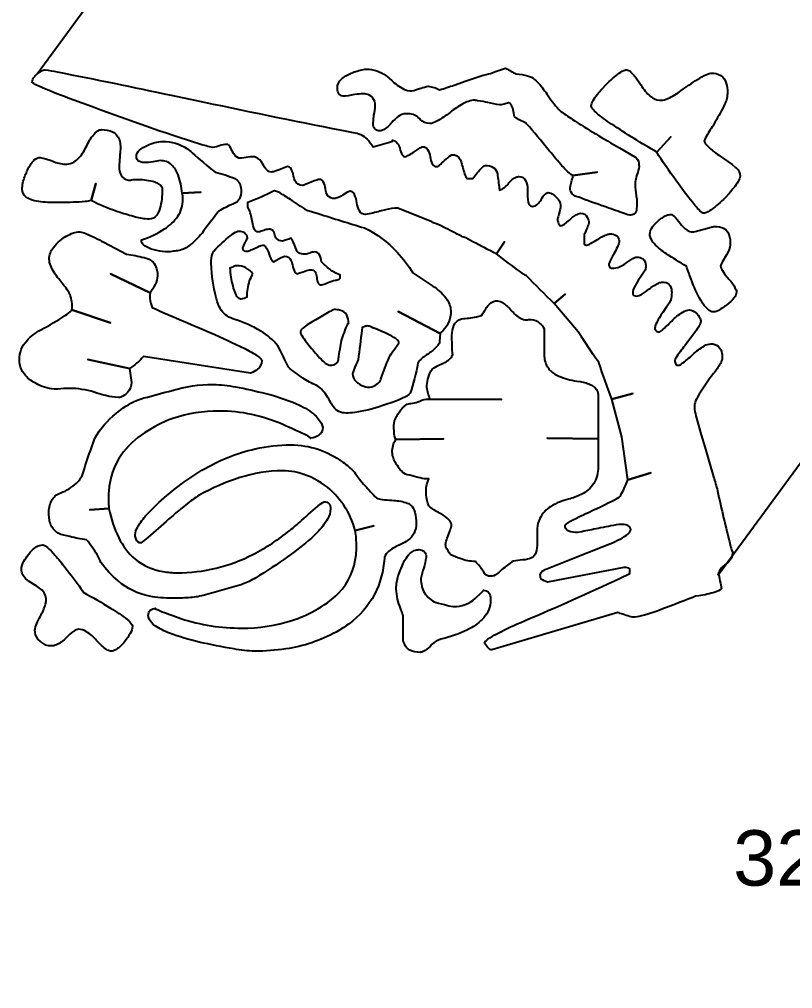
# Model space of a CAD drawing. Extents: x -166 to 220, y -49 to 191.
# Drawn here: x -16.7 to 95, y -49.5 to 90.5 of the extents above; entities that cross this region are included whole.
import ezdxf

# ---------------------------------------------------------------- set-up
doc = ezdxf.new("R2010")
doc.units = 0
doc.header["$MEASUREMENT"] = 0
doc.layers.add('Layer 1', color=7, linetype='Continuous')
doc.styles.get("Standard").update_dxf_attribs({"font": 'ARIAL.TTF', "height": 8})
doc.dimstyles.get("Standard").update_dxf_attribs({"dimtxt": 5, "dimasz": 0.18, "dimexe": 0.18, "dimexo": 0.0625, "dimgap": 0.09, "dimtad": 0, "dimtih": 1, "dimtoh": 1, "dimdec": 4, "dimzin": 0, "dimdsep": 46, "dimtxsty": 'Standard', "dimcen": 0.09, "dimclrd": 2, "dimclre": 2, "dimclrt": 2, "dimadec": 0, "dimazin": 0, "dimtfac": 1, "dimtdec": 4, "dimtofl": 0, "dimtmove": 0, "dimatfit": 3, "dimfxl": 1, "dimtolj": 1, "dimtzin": 0, "dimarcsym": 0})

# ---------------------------------------------------------------- blocks, each defined once
blk = doc.blocks.new('*D3')
at = {"color": 2, "lineweight": -2}
for p, q in [((-14.17, 82.59), (65.29, 190.81)), ((65.33, 190.56), (108.7, 158.71)), ((163.45, 118.51), (120.08, 150.36)), ((84.25, 10.33), (163.71, 118.55))]:
    blk.add_line(p, q, dxfattribs=at)
at = {"color": 2}
for points in [[(65.34, 190.58), (65.31, 190.53), (65.18, 190.66)], [(163.47, 118.53), (163.44, 118.48), (163.6, 118.4)]]:
    blk.add_solid(points, dxfattribs=at)
at = {"layer": 'Defpoints', "color": 0}
for p in [(163.6, 118.4), (-14.2, 82.54), (84.22, 10.28)]:
    blk.add_point(p, dxfattribs=at)
at = {"color": 2, "insert": (114.39, 154.53), "char_height": 8, "attachment_point": 5}
blk.add_mtext('\\A1;122.0979', dxfattribs=at)
blk = doc.blocks.new('*D4')
at = {"color": 2, "lineweight": -2}
for p, q in [((172, 34.82), (126.59, -30.92)), ((198.87, 16.27), (153.46, -49.48)), ((126.55, -30.67), (126.37, -30.67)), ((126.69, -30.77), (126.55, -30.67)), ((153.41, -49.23), (126.84, -30.88))]:
    blk.add_line(p, q, dxfattribs=at)
at = {"color": 2}
for points in [[(126.86, -30.85), (126.82, -30.9), (126.69, -30.77)], [(153.43, -49.2), (153.39, -49.25), (153.56, -49.33)]]:
    blk.add_solid(points, dxfattribs=at)
at = {"layer": 'Defpoints', "color": 0}
for p in [(172.04, 34.88), (198.9, 16.32), (126.69, -30.77)]:
    blk.add_point(p, dxfattribs=at)
at = {"color": 2, "insert": (106.57, -30.67), "char_height": 8, "attachment_point": 5}
blk.add_mtext('\\A1;32.6516', dxfattribs=at)

msp = doc.modelspace()

# ---------------------------------------------------------------- linework, layer by layer
at = {"layer": 'Layer 1', "color": 0}
for points in [[(86.2848, 13.73181, -0.1263), (86.04048, 12.55849), (85.93987, 12.4096, -0.0372), (84.84761, 11.43231, 0.1289), (84.24572, 10.51022, 0.0637), (84.21525, 10.28257), (84.2233, 10.34465), (84.24285, 10.32453, -0.0325), (84.52396, 9.08741), (84.67515, 8.27051, -0.1068), (83.78123, 7.77842, -0.045), (81.40183, 7.24609), (80.93848, 7.17825, -0.0097), (77.63411, 5.90089), (76.7419, 5.56861, -0.0343), (73.11043, 4.32631, -0.0565), (71.85548, 4.13143, -0.025), (70.93569, 4.41886), (70.41887, 4.58615, -0.0166), (69.72845, 4.82127), (51.50497, -0.58253, -0.1886), (51.033, -0.33304, -0.0579), (50.4702, 0.39475, -0.1878), (50.68061, 0.7506, -0.0604), (51.8522, 1.55484, -0.0247), (55.68143, 3.39099), (56.33391, 3.67153, 0.0074), (69.96932, 9.74564), (71.45307, 10.45503), (71.45307, 11.14488, 0.132), (70.72988, 11.31504), (70.59076, 11.31734), (59.5532, 9.19031, -0.1047), (58.6334, 9.70769, -0.1941), (58.54774, 10.42859, -0.1915), (59.06283, 10.95804), (59.20827, 11.0299), (63.32666, 12.67174), (67.42896, 14.30668, 0.0391), (70.39128, 15.63119, 0.0813), (71.38294, 16.3768, 0.1751), (71.56805, 16.77863, 0.3303), (71.14034, 17.388, 0.1007), (70.0751, 17.53402), (69.84343, 17.52597, 0.015), (66.85409, 16.9511, 0.0056), (64.49768, 16.49522), (63.86475, 16.37622, -0.0992), (62.64257, 16.56766, -0.2509), (62.10391, 17.15288), (62.08264, 17.35351, -0.1894), (62.2574, 17.58346, -0.0465), (63.55719, 18.36298, -0.0095), (65.01449, 19.07813, 0.0162), (69.4002, 21.20113), (69.90091, 21.49259, 0.1359), (70.13374, 21.77026, 0.0283), (71.07078, 23.7438), (71.16563, 23.96455), (74.4999, 24.99932), (71.16563, 23.96455), (70.30332, 30.17318), (68.86614, 35.63447), (71.85548, 36.4393), (68.86614, 35.63447, -0.0128), (66.96906, 40.92331, -0.0284), (66.14469, 42.07765), (64.45514, 44.62894), (63.97972, 45.34983), (60.53048, 49.43143), (62.08264, 50.81112), (60.53048, 49.43143, -0.0109), (56.50637, 53.45554, -0.0833), (56.10626, 53.68146, -0.0104), (52.63747, 56.27817), (52.19482, 56.61734), (53.34457, 58.34196), (52.19482, 56.61734, -0.012), (48.78812, 58.37243), (47.7683, 58.91683, -0.0565), (47.14514, 59.16805, -0.0095), (45.46881, 60.00909, 0.0247), (42.86521, 61.20253), (42.82439, 61.21633), (37.93797, 63.22838, 0.0487), (36.15931, 62.96452), (35.35104, 62.76848, -0.0349), (33.25908, 62.31031), (33.22401, 62.30859, -0.2819), (32.37722, 62.81677, -0.0969), (32.01677, 63.97572, 0.0816), (31.66668, 65.2025, 0.2255), (31.17171, 65.62963), (31.03949, 65.64285, 0.1116), (30.56982, 65.45774), (30.03174, 65.14156), (30.00472, 65.12546, -0.1056), (28.8613, 64.6167), (28.74, 64.60808, -0.2406), (27.82538, 65.00589, -0.1364), (27.47528, 65.98777, 0.105), (27.17174, 67.02542, 0.2745), (26.61297, 67.36747, 0.0618), (25.83344, 67.1358), (25.40573, 66.96506), (24.94871, 66.77133), (24.47386, 66.57472, -0.0815), (24.1985, 66.50516, -0.3034), (23.07922, 67.21513, -0.0678), (22.87629, 67.82737, 0.0954), (22.5124, 68.89088, 0.2637), (22.01398, 69.20706, 0.054), (21.01255, 68.84547), (20.92172, 68.80465), (20.23245, 68.56378, -0.0509), (19.71449, 68.40224, -0.2079), (18.99992, 68.75636, -0.0682), (18.44977, 69.55199, 0.2039), (17.35234, 70.56491, 0.0787), (16.84012, 70.64425), (16.63949, 70.61665), (16.0353, 70.52927), (15.36385, 70.43384), (15.23048, 70.4143, -0.2492), (14.31988, 70.91156, -0.0616), (14.02325, 71.44907, 0.1019), (13.51563, 72.28378, 0.1887), (13.21842, 72.42635, 0.0624), (12.16296, 72.20733), (12.12616, 72.1964, -0.0406), (11.20637, 71.96645, -0.0459), (10.23886, 72.18663, -0.0092), (5.45764, 73.69107, -0.0063), (-9.6851, 79.11385, -0.0162), (-14.04148, 80.87411, -0.0594), (-14.84401, 81.31906, -0.19), (-14.89287, 81.39437, -0.1717), (-14.54622, 82.19402, -0.0411), (-14.20302, 82.54412, -0.131), (-13.28495, 83.13739, -0.0657), (-12.99579, 83.17648, -0.0206), (-11.27462, 82.88444, -0.0037), (5.19262, 79.52489), (8.61944, 78.80744, 0.0041), (29.81903, 74.46025), (31.49939, 74.15097, -0.168), (33.47983, 73.18691, -0.0616), (34.37375, 72.08143, 0.0174), (37.05611, 72.85636, 0.1418), (37.27284, 72.97133, 0.314), (37.17799, 73.00065), (37.13315, 73.00123, -0.2634), (37.90922, 72.55225, -0.0744), (38.2254, 71.85148, 0.0918), (38.56803, 70.89432, 0.2601), (38.97274, 70.64425, 0.0789), (39.49817, 70.87017, 0.0144), (40.29495, 71.33409, -0.0599), (41.45217, 72.05441), (41.55967, 72.08143, -0.2632), (42.22422, 71.68132, -0.0985), (42.59444, 70.64425, 0.1118), (42.9112, 69.5905, 0.27), (43.57172, 69.20706, 0.1158), (43.93907, 69.41747, 0.0317), (44.66398, 70.06937, -0.0375), (45.63782, 70.88512, -0.1204), (45.75624, 70.93168, -0.2983), (46.94566, 70.21482, -0.0637), (47.19343, 69.55199, 0.0379), (47.75163, 67.72274, 0.0532), (47.88327, 67.48244), (48.74558, 67.48244, -0.0342), (50.09424, 69.07542, -0.1284), (50.54379, 69.3755), (50.58518, 69.37953, -0.1468), (51.71883, 69.09841, -0.2036), (52.3098, 68.17229), (52.34831, 67.90325, -0.0183), (52.59723, 65.81531, 0.1633), (53.93094, 66.788), (53.97693, 66.85008, -0.1321), (55.01515, 67.68307, -0.0909), (55.4716, 67.76988, -0.3027), (56.39312, 67.18638, -0.1047), (56.67078, 65.92741), (56.67883, 65.58536, 0.0707), (56.77886, 64.08207, 0.1768), (57.09389, 63.54054, 0.1551), (57.36868, 63.45833, 0.2013), (58.16085, 63.832, 0.0573), (58.6334, 64.43562, -0.1177), (59.32382, 65.33817, -0.1533), (59.66817, 65.47039, -0.1595), (60.38101, 65.17663, -0.0476), (61.10535, 64.4931, -0.2202), (61.43418, 63.32036), (61.39279, 63.05592), (61.17836, 62.32411, 0.036), (60.99038, 61.61874, 0.1451), (61.27379, 60.82426), (61.39279, 60.64145, 0.1209), (62.18554, 61.02892, 0.025), (62.88746, 61.61874, -0.1029), (63.98145, 62.39999, -0.0902), (64.38213, 62.48105, -0.3073), (65.3048, 61.88893, -0.0863), (65.53188, 61.04386, -0.0434), (65.23524, 60.29021), (65.18695, 60.18156), (64.92826, 59.56357, 0.0817), (64.84203, 59.20427), (64.84203, 57.99704, 0.1978), (65.24444, 57.88206, 0.091), (65.75895, 58.08902, 0.0127), (66.7966, 58.68688, -0.074), (68.2815, 59.44169, -0.0657), (68.57871, 59.49171, -0.1474), (69.47206, 59.279, -0.2315), (69.88884, 58.51097), (69.90091, 58.28447, -0.0637), (69.65774, 57.63142, -0.0147), (69.15358, 56.61734, 0.0344), (68.41314, 55.15371), (68.40624, 55.12267, 0.2247), (68.57066, 54.65358, 0.1962), (69.08402, 54.54147), (69.15358, 54.5478, 0.1213), (70.22054, 54.86743, 0.0337), (70.99317, 55.35262, -0.0418), (72.18259, 56.09133, -0.0971), (72.43036, 56.15744, -0.1801), (73.35763, 55.87231, -0.2061), (73.74739, 54.9916), (73.75256, 54.83524, -0.0868), (73.63759, 54.26036, -0.0259), (73.25127, 53.65675), (72.6603, 52.76569, 0.0575), (71.93711, 51.41014, 0.0803), (71.85548, 50.98359, 0.2729), (72.01587, 50.60762, 0.1383), (72.43036, 50.52369, 0.1096), (73.13055, 50.76686, 0.0454), (74.21246, 51.50097, -0.065), (75.59158, 52.39777, -0.0997), (76.16703, 52.53574, -0.2005), (77.11097, 52.20404, -0.1865), (77.48349, 51.26757), (77.48924, 51.09856, -0.0813), (77.31678, 49.83384, -0.0388), (76.91149, 49.19113), (76.7465, 48.94509), (76.22452, 48.16671, 0.0452), (75.21964, 46.47313, 0.0959), (75.07477, 45.9247, 0.2837), (75.30357, 45.44698, 0.132), (75.76462, 45.34983, 0.1072), (76.08022, 45.56138, 0.0186), (77.48924, 46.90199, -0.0651), (79.08624, 48.19947, -0.1283), (80.07617, 48.51163, -0.1809), (80.9517, 48.13681), (81.16843, 47.93676, -0.1247), (81.66224, 47.06525, -0.0523), (81.68581, 46.8445, -0.11), (81.46851, 46.24836, -0.0267), (80.93848, 45.40732), (79.38632, 43.33777, 0.033), (78.09171, 41.56486, 0.1085), (77.94914, 41.21074, 0.1864), (78.10723, 40.65886, 0.2163), (78.46652, 40.52089, 0.1202), (78.89595, 40.72382, 0.0322), (80.53607, 42.07305, -0.0576), (82.23712, 43.3464, -0.12), (83.123, 43.62521, -0.186), (84.221, 43.26476, -0.1733), (84.74126, 42.22827, -0.0429), (84.79013, 41.61315, -0.1156), (84.52109, 40.77556, -0.0446), (83.52541, 39.31366, 0.0349), (81.21672, 35.93341), (81.05345, 35.63447, 0.1256), (80.78384, 34.66754), (80.76602, 34.1398, 0.0258), (81.08047, 32.90498), (81.76687, 30.47614), (82.26069, 28.736), (83.54725, 24.43135, -0.0154), (84.10028, 22.41239, 0.006), (85.93872, 14.58032, 0.0423), (86.23306, 13.6289), (86.25605, 13.60304, 0.4443), (86.2825, 13.66225), (86.2848, 13.73181)], [(72.77528, 69.20706, -0.0606), (72.48784, 68.1148), (72.42576, 67.86703), (72.26134, 67.15879, 0.0469), (72.20041, 66.67762, 0.024), (72.37287, 65.01049, -0.0631), (72.43036, 63.05592, -0.232), (72.06014, 62.35113, -0.1491), (71.45307, 62.19361, -0.0303), (70.35909, 62.53509, -0.0048), (67.77388, 63.45833, -0.0127), (64.10389, 64.77652), (64.0947, 64.78054, -0.1747), (63.12661, 65.29793, -0.1777), (62.82997, 66.21772, -0.0299), (63.00244, 67.02255, 0.0598), (63.23239, 67.93487), (63.23239, 67.94234), (66.73911, 68.40224), (63.23239, 67.94234, -0.1409), (62.86102, 68.14067, -0.039), (61.48477, 69.52497, -0.0105), (59.61068, 71.7365, 0.011), (56.54029, 75.38867, 0.0697), (56.3914, 75.53067, -0.0602), (54.78175, 76.39298, -0.0136), (54.60929, 77.42775, 0.0751), (54.22585, 78.2366, 0.2372), (53.91944, 78.40503, 0.079), (53.28708, 78.23257), (53.04736, 78.18026, -0.0556), (52.65472, 78.1176, -0.0121), (50.9301, 78.46252, 0.0106), (49.55155, 78.70627, -0.0427), (49.03302, 78.80744, 0.1034), (47.3015, 78.26879, 0.0491), (45.52629, 77.08282, -0.0414), (43.47802, 75.71578, -0.1055), (42.56397, 75.41627), (42.53695, 75.41569, -0.202), (41.17565, 76.02218), (41.04228, 76.16303, 0.1806), (39.48783, 76.83793), (39.1452, 76.85288, 0.1561), (37.97016, 76.42402, 0.0603), (37.07566, 75.58815, -0.0903), (35.86268, 74.53499, -0.119), (35.35104, 74.38092, -0.2143), (34.61578, 74.64996, -0.1902), (34.37375, 75.41569), (34.41917, 75.93365), (34.48873, 76.62293, 0.0434), (34.66119, 78.00262, 0.1729), (34.32662, 79.115, 0.1816), (33.31024, 79.66975, 0.0475), (32.64914, 79.72724, 0.0123), (31.4419, 79.55478), (30.7509, 79.43521), (30.39103, 79.37369, -0.1719), (30.23467, 79.38232, -0.2512), (29.46894, 79.65021, -0.1678), (29.2022, 80.4832), (29.1999, 80.58955, -0.2064), (29.7466, 81.79793, -0.091), (31.17114, 82.69876), (31.21195, 82.71658, -0.0368), (32.96359, 83.24834, -0.0442), (33.39647, 83.29145, -0.1623), (36.2145, 82.35096, -0.0349), (37.01817, 81.68181, 0.0805), (38.78016, 80.41364, 0.1088), (39.95002, 80.12965, 0.0234), (41.04228, 80.47458, -0.0257), (42.05636, 80.75569), (42.307, 80.8195, -0.0971), (43.97414, 80.30211, 0.0164), (46.073, 80.98506), (47.25091, 81.39437, -0.0167), (50.70648, 82.52745), (51.04508, 82.60161, 0.0463), (52.04995, 82.94423), (52.19482, 83.00402), (53.2089, 83.32767), (53.45954, 83.40643), (53.57682, 83.35182, -0.0246), (54.26436, 83.00402, 0.095), (55.0209, 82.60678), (55.06919, 82.60161, -0.0633), (56.67078, 82.31475), (57.2537, 82.14171, -0.0761), (58.83173, 80.56426, -0.0149), (59.43822, 79.72724, 0.0381), (61.19791, 77.45189), (61.27782, 77.37026, 0.0322), (63.14788, 76.02736, 0.012), (69.94748, 71.91184), (72.14292, 70.64425, -0.2305), (72.74079, 69.68536, -0.0403), (72.77528, 69.20706)], [(87.37706, 67.82737, -0.1239), (87.11147, 67.06624, -0.0506), (85.81915, 65.39393), (85.19254, 64.72305, -0.0427), (83.18221, 62.96164, -0.0972), (82.24631, 62.49772), (82.08822, 62.48105, -0.1472), (81.74445, 62.67593, -0.0425), (80.478, 64.06195, -0.0148), (78.46652, 66.73511, -0.0108), (75.6324, 70.77762), (75.42947, 71.11392, -0.091), (75.36221, 71.27661), (77.37426, 73.51861), (75.36221, 71.27661, -0.0144), (68.81613, 75.34153, -0.0336), (66.51721, 77.0696, -0.089), (65.92394, 77.7652, -0.109), (65.8768, 77.94513, -0.1243), (66.15791, 78.77755, -0.0524), (67.4554, 80.4625), (68.00383, 81.04945, -0.0444), (69.91931, 82.71946, -0.1013), (70.84543, 83.16268), (70.99317, 83.17648, -0.1709), (71.51803, 82.92871, -0.0572), (72.51889, 81.76747), (73.06272, 80.99196, 0.0842), (74.40504, 79.37484, 0.1578), (75.72955, 78.80744), (75.93708, 78.80744, 0.1173), (76.93276, 79.03222, 0.0489), (78.86951, 80.18197), (79.67376, 80.76201, -0.0274), (82.1756, 82.34694, -0.0855), (83.14254, 82.71083), (83.23797, 82.71658, -0.1475), (84.5849, 82.37166, -0.1834), (85.3834, 81.21099, -0.0702), (85.53746, 79.95719, -0.1203), (85.13505, 78.17508, -0.0195), (83.76973, 75.67898), (83.42078, 75.07307), (83.35294, 74.95579, 0.0364), (82.26241, 73.1208, 0.0782), (82.2032, 72.94374, 0.1565), (82.43257, 72.45452, 0.0582), (83.64383, 71.33409, 0.0118), (84.50269, 70.70173), (86.21984, 69.4945), (86.67744, 69.14958, -0.0725), (86.85967, 68.97711, -0.2017), (87.37706, 67.82737)], [(3.90548, 66.21772, -0.0557), (3.65771, 63.50317, -0.1048), (3.09893, 62.18039, -0.246), (2.0084, 61.61874, -0.0592), (0.03486, 61.92917, -0.0182), (-2.18818, 62.59602, -0.0341), (-5.88863, 64.05792), (-6.38475, 64.32064), (-5.6949, 66.7926), (-6.38475, 64.32064, -0.0765), (-7.21142, 64.1545, -0.0206), (-10.70435, 64.03723), (-12.01851, 64.0332, -0.0593), (-14.57152, 64.28098, -0.1128), (-15.82244, 64.85182, -0.2325), (-16.33005, 65.93029, -0.0855), (-15.94431, 67.76816, -0.0175), (-15.64021, 68.51722, -0.0806), (-14.75318, 69.99924, -0.1708), (-13.90466, 70.51662), (-13.74313, 70.52927, -0.0606), (-12.91416, 70.32634), (-12.13348, 70.06937, 0.0667), (-10.34448, 69.56348), (-10.12142, 69.55199, 0.2005), (-8.26803, 70.33266, 0.0881), (-7.09357, 72.04234), (-7.0746, 72.08143, -0.0636), (-5.97659, 73.86871, -0.1315), (-5.14245, 74.50049, -0.0822), (-4.83259, 74.55338, -0.1206), (-3.26836, 74.2303, -0.225), (-2.22784, 72.84831, -0.0602), (-2.13069, 71.96645, -0.0192), (-2.206, 70.95525), (-2.24566, 70.52927, 0.0239), (-2.30315, 69.20706, 0.1244), (-2.04561, 67.96246, 0.2574), (-0.95967, 67.26744), (-0.69351, 67.25249), (-0.55726, 67.28871), (-0.29109, 67.36747), (0.1688, 67.36747, -0.068), (2.52233, 67.10188, -0.1245), (3.68875, 66.48791, -0.0601), (3.90548, 66.21772)], [(15.28797, 65.75782, -0.12), (15.05284, 64.55461, -0.1732), (14.36817, 63.91823, 0.0315), (12.31587, 62.92255, 0.0554), (11.9537, 62.65351), (11.526, 62.09531, 0.0072), (9.65421, 59.60668, -0.0641), (7.74276, 57.75502, -0.12), (6.10494, 57.04505, -0.0348), (5.74507, 57.01975), (5.50823, 56.98354), (5.05523, 56.90478), (4.36538, 56.90478, -0.0631), (2.72297, 57.18819), (2.29583, 57.30719, -0.084), (1.2053, 57.89758, -0.2368), (0.89947, 58.50695), (0.91614, 58.6294, 0.0623), (4.23431, 60.20398, 0.0998), (6.14748, 62.03265, 0.1509), (6.89482, 64.4931, 0.0372), (6.8586, 64.92426), (6.77984, 65.35541), (9.48175, 65.52788), (6.77984, 65.35541, 0.0653), (6.19175, 68.01133, 0.1173), (5.24838, 69.46921, 0.1907), (3.61804, 70.06937, 0.0164), (2.58327, 69.89691), (1.91987, 69.82448), (1.49101, 69.78194, -0.1291), (0.54132, 69.97624, -0.2862), (0.1688, 70.64425, -0.2145), (0.61663, 71.57267, -0.083), (1.72096, 72.25389, -0.1194), (4.02045, 72.82876, -0.151), (7.44497, 71.83883, -0.0423), (8.21703, 71.21912, 0.0118), (11.55129, 68.40224, -0.0424), (14.42566, 67.48244, -0.2381), (15.26095, 66.16541, -0.0351), (15.28797, 65.75782)], [(45.58378, 48.39666, -0.2283), (44.10923, 45.18599), (44.03162, 45.11988), (37.99546, 48.28168), (44.03162, 45.11988), (43.97414, 43.97013, -0.1618), (43.71544, 43.39124, -0.0651), (42.51051, 42.3099), (42.42198, 42.24551, 0.0484), (41.0762, 41.21017, 0.1341), (40.81233, 40.80833, -0.0425), (39.72007, 36.49678, -0.0995), (38.92388, 35.91099, -0.0403), (36.49676, 34.95037), (35.75345, 34.71468, -0.0496), (31.71612, 33.70922, -0.0317), (30.46462, 33.62242, -0.2465), (28.59858, 34.56521, -0.0477), (28.22261, 35.17457, 0.0656), (26.91708, 37.05901, 0.0837), (26.15307, 37.64653, -0.0597), (24.22265, 38.68188, -0.0217), (22.12896, 40.23346, 0.0288), (20.97691, 42.59561), (20.5768, 43.33777, 0.0927), (18.16061, 45.45158, 0.0574), (14.36874, 47.15263), (14.08073, 47.24691, -0.1875), (12.27678, 48.75538, -0.0494), (11.83873, 49.71886, -0.0547), (10.99711, 54.51101), (10.97642, 55.29513, -0.0889), (11.16153, 56.63746, -0.0822), (11.37883, 57.01975, -0.0323), (13.78697, 59.27153, -0.0783), (14.73781, 59.8556, -0.0791), (14.94304, 59.89412, -0.1574), (15.79673, 59.67624, -0.2391), (16.14855, 58.93006), (16.15028, 58.85935, -0.0643), (15.89906, 58.33506), (15.80535, 58.1695), (15.65416, 57.82458, 0.0528), (15.51792, 57.47965, 0.427), (15.91918, 57.02033, 0.0657), (16.26525, 57.01975, 0.0626), (16.89991, 57.24913), (17.415, 57.47965, -0.0445), (18.44, 57.88149), (18.44977, 57.88206, -0.239), (18.83838, 57.64119, -0.062), (19.25459, 56.84729, 0.0763), (19.77025, 55.6619, 0.0696), (20.00193, 55.41011, -0.071), (21.31091, 56.20688, -0.0837), (21.61157, 56.27242, -0.292), (22.48998, 55.70732, -0.0872), (22.70383, 55.0077, 0.0832), (23.07117, 53.94476, 0.2487), (23.33619, 53.74298, 0.032), (23.90187, 53.91256), (24.25599, 54.03041, -0.0687), (25.212, 54.3144), (25.29076, 54.31785, -0.2608), (25.98693, 53.9965, -0.1317), (26.21056, 53.22559, 0.121), (26.43016, 52.39317, 0.2713), (26.9004, 52.13333, 0.0678), (27.62934, 52.37075), (27.87769, 52.47826, -0.0548), (28.91246, 52.81513), (29.02743, 52.82318, 0.2078), (29.56379, 53.07325), (29.60231, 53.11062), (29.60231, 53.57051, -0.0997), (28.10016, 54.38453, -0.0307), (26.9004, 55.4676, 0.1118), (26.58365, 56.52134, 0.27), (25.92312, 56.90478, 0.0632), (25.23327, 56.73232, -0.0743), (24.48594, 56.55985, -0.146), (23.58799, 56.77198, -0.1827), (23.2787, 57.19221, 0.0551), (22.70383, 58.56214, 0.0572), (22.47388, 58.85935, -0.0144), (21.26665, 58.45694, -0.2453), (20.41066, 58.8352, -0.0924), (20.17439, 59.31925, 0.1752), (19.81509, 60.01772, 0.1761), (19.31208, 60.18156, 0.0509), (18.56474, 60.00909, -0.0788), (17.83236, 59.77972), (17.81741, 59.77914, -0.2831), (17.24196, 60.14879, -0.0986), (16.9551, 61.15884, 0.0465), (16.45783, 62.99613, 0.0655), (16.26525, 63.34336), (16.26525, 64.09069, 0.0285), (18.17326, 64.85585), (18.39228, 64.953), (19.37761, 65.43015), (19.88293, 65.67389, -0.0771), (20.1169, 65.75782, -0.1033), (20.67568, 65.548, -0.0219), (22.35891, 64.4931, 0.0221), (24.77337, 62.94095), (26.42096, 62.42701, 0.0026), (33.10903, 60.35402, -0.0968), (37.82242, 56.84844, -0.0447), (40.12249, 53.85795), (41.55679, 52.91113), (42.99685, 51.96087, -0.0759), (44.85887, 50.26212, -0.1327), (45.56481, 48.69387), (45.58378, 48.39666)], [(86.85967, 51.09856, -0.1588), (86.5228, 50.25407, -0.0714), (85.47998, 49.25897, -0.0561), (84.04107, 48.35354, -0.0986), (83.52541, 48.22419, -0.1772), (82.74128, 48.56682, -0.0803), (81.74043, 49.83844, -0.0417), (80.28945, 52.96287, -0.0104), (79.61627, 54.83524, -0.0176), (76.7419, 56.61734, -0.0603), (74.97417, 58.08442, -0.1225), (74.36365, 59.13356, -0.0582), (74.32744, 59.43422, -0.1526), (74.72122, 60.49601, -0.0546), (75.4197, 61.27381, -0.0878), (76.71144, 62.16774, -0.0976), (77.37426, 62.30859, -0.1739), (77.78702, 62.09071, -0.0398), (78.69647, 61.04386, 0.0858), (79.74734, 60.02232, 0.1416), (80.53607, 59.77914, 0.0433), (81.23224, 59.94068), (82.14571, 60.18156), (83.18163, 60.45749, -0.0371), (83.69787, 60.58397, -0.1407), (85.05859, 60.25399, -0.2069), (85.86112, 59.05135, -0.0558), (85.93987, 58.28447, -0.116), (85.65244, 56.90478), (85.39489, 56.4765), (84.77806, 55.42908), (84.61594, 55.10025, 0.0909), (84.56018, 54.89272, 0.1236), (84.81772, 54.19483, 0.0395), (85.47998, 53.28308, -0.0504), (86.50957, 51.98961, -0.0485), (86.62972, 51.73092, -0.1223), (86.85967, 51.09856)], [(18.27731, 41.21074, -0.2308), (17.6277, 39.9144, -0.0812), (16.66766, 39.37115), (1.20358, 41.78562, -0.0609), (-0.80848, 40.061), (-6.84465, 41.3832), (-0.80848, 40.061), (-0.52104, 38.04894, -0.1763), (-1.10454, 36.61118), (-1.1534, 36.55427, -0.1146), (-2.06055, 35.92421, -0.0811), (-2.41813, 35.86442, -0.0561), (-4.2284, 36.14668, -0.0113), (-5.52244, 36.49678, 0.0726), (-9.03262, 37.18318), (-9.25912, 37.18663), (-10.29389, 37.18663), (-11.1562, 37.0912), (-11.32866, 37.07166, -0.1145), (-14.08, 37.7707, -0.0248), (-14.89287, 38.2214, -0.1156), (-16.29729, 39.63387, -0.1349), (-16.73247, 41.32572, -0.1869), (-15.67355, 44.05291, -0.0867), (-13.62815, 45.63727, 0.0223), (-10.1013, 47.70393, 0.0638), (-9.19818, 48.4369), (-9.14414, 48.51163), (-3.56787, 46.67204), (-9.14414, 48.51163, 0.1111), (-9.42008, 50.78065), (-9.43158, 50.81112, 0.0454), (-9.84894, 51.43773, 0.0097), (-11.04122, 52.99564, -0.074), (-12.21224, 54.8979, -0.0925), (-12.42092, 55.87001, -0.1638), (-11.82592, 57.52622, -0.0602), (-10.86876, 58.51442, -0.0993), (-8.92741, 59.63255, -0.0743), (-7.99439, 59.77914, -0.0787), (-7.15163, 59.55034, -0.0306), (-4.54516, 58.28447), (-1.26838, 56.55985, -0.0415), (1.27486, 56.06834), (2.0084, 55.87001, -0.224), (3.13687, 54.27013, -0.0521), (3.21563, 53.45554, -0.1086), (2.86726, 52.16955, -0.0367), (2.18086, 50.98359), (-3.56787, 53.74298), (2.18086, 50.98359, 0.1531), (2.2395, 49.44005, 0.0332), (2.4683, 48.85655, 0.0039), (11.4938, 44.94742, -0.0199), (16.41759, 42.62148, -0.0472), (17.95998, 41.64707, -0.1448), (18.27213, 41.25616), (18.27731, 41.21074)], [(17.01259, 53.68549, 0.2548), (14.65561, 54.89272, 0.0645), (14.07039, 54.70359), (13.67832, 54.5478, 0.0657), (14.08073, 52.01836, 0.0783), (14.58145, 50.62199, 0.1851), (15.11321, 50.14657, 0.0727), (15.28797, 50.12128, 0.1353), (16.15028, 50.40871, -0.0743), (16.52969, 52.72028, -0.0675), (17.01259, 53.68549)], [(66.85409, 25.86163, -0.1414), (66.23207, 23.47821, -0.1375), (64.40858, 21.86109, -0.0592), (62.60003, 21.20516, 0.0783), (60.04414, 20.15601, 0.1449), (58.42357, 18.38023, 0.0895), (58.05853, 16.9511), (58.05853, 14.88155, -0.0887), (57.85502, 13.43575, -0.1062), (57.54114, 12.92698, -0.1346), (56.68286, 12.52055, -0.0383), (55.9315, 12.4096, 0.0503), (54.62653, 12.22794, 0.0593), (54.37934, 12.12216, 0.0065), (52.76969, 10.85744, -0.1023), (51.77919, 10.14, -0.0929), (51.33251, 10.05262, -0.2893), (50.3466, 10.65164), (50.29774, 10.74247, 0.049), (49.14799, 12.17965, -0.0824), (46.94048, 12.60621, -0.0254), (45.58378, 13.15693, -0.0954), (44.88818, 14.3337, -0.0717), (44.83645, 14.6516, -0.0507), (45.08077, 15.57198), (45.23886, 16.0313), (45.43144, 16.56766, 0.0249), (45.69876, 17.35351, 0.1869), (45.31991, 18.20547, 0.082), (44.1466, 19.07813, -0.041), (42.57662, 20.07093, -0.0648), (42.42198, 20.22787, -0.0981), (42.03854, 21.83924), (42.01957, 22.41239, -0.1176), (42.42198, 24.13701, -0.0823), (41.14461, 24.26061), (40.69736, 24.36696, 0.0563), (39.30214, 24.71073), (39.26018, 24.71188, -0.1457), (38.44386, 25.26664, -0.0466), (37.88048, 26.03409, -0.1005), (37.18201, 27.52071, -0.0509), (37.13315, 27.98866, -0.1488), (37.65053, 29.82825), (44.54901, 29.88574), (37.65053, 29.82825, -0.103), (37.39874, 30.84118, -0.022), (37.36309, 31.84031, -0.1232), (37.73734, 33.10963, -0.0324), (38.16792, 33.79488, -0.1182), (39.14175, 34.80493, -0.1329), (39.83505, 35.00211, 0.0613), (40.83993, 35.25563), (41.09977, 35.34704, -0.1113), (42.31908, 35.65402), (42.53695, 35.63447), (52.88467, 35.57699), (42.53695, 35.63447, 0.0583), (42.307, 36.4393, -0.0604), (42.13454, 37.3016, -0.1336), (42.70942, 39.65858, -0.1566), (43.16184, 40.16562, -0.0548), (44.20409, 40.69336, 0.1117), (45.52744, 41.53555, 0.0904), (45.87122, 42.07305), (45.86029, 42.06385, -0.1075), (45.81201, 42.34612, -0.0166), (45.75624, 44.83244, -0.115), (46.03736, 46.28687, -0.1986), (47.13594, 47.24691, 0.0493), (49.28424, 47.54239), (50.0103, 47.70681, -0.0191), (50.58115, 48.59556), (50.75764, 48.85655, -0.1614), (51.73435, 49.72806, -0.0934), (52.3098, 49.83384, -0.1467), (53.12899, 49.52801, -0.0553), (54.32185, 48.45414, 0.0896), (55.66993, 47.309, 0.1222), (56.50637, 47.07445, 0.1189), (56.79381, 47.13194), (57.19622, 47.13194, -0.2027), (58.40173, 46.61455), (58.46094, 46.55706, -0.1345), (59.05018, 45.78328, -0.0792), (59.0933, 45.52229), (59.0933, 42.07305, 0.1389), (59.53193, 40.30704, 0.0463), (59.84063, 39.88853, 0.1109), (61.17664, 38.96759, 0.0602), (63.78599, 38.24152), (64.26716, 38.16391, -0.0851), (65.92394, 37.64538, -0.1869), (66.76211, 36.72156, -0.0854), (66.85409, 36.15186), (66.85409, 29.88574), (59.49571, 30.00072), (66.85409, 29.88574), (66.85409, 25.86163)], [(30.80954, 46.55706, 0.128), (30.55085, 47.77522, 0.2205), (29.527, 48.49438, 0.057), (28.79749, 48.56912, 0.0786), (28.24963, 48.35182, 0.0202), (26.32553, 47.24691, 0.0415), (24.35889, 45.99944, 0.1111), (23.8806, 45.46883, 0.0999), (23.85358, 45.34983, 0.1122), (24.06226, 44.84566, 0.0358), (25.47759, 42.95203), (25.63568, 42.7629, 0.046), (27.29247, 40.98539, 0.1066), (28.0375, 40.53757), (28.16513, 40.52089, 0.1746), (29.04353, 40.77844, 0.2035), (29.37236, 41.44069, -0.017), (29.58276, 42.88535), (29.77477, 44.08511, -0.0183), (30.69112, 46.45933, -0.1734), (30.79517, 46.6111, -0.2642), (30.80954, 46.55706)], [(38.11043, 43.79767, 0.2024), (37.88853, 44.17364, 0.0664), (36.76983, 44.86866), (35.9834, 45.23485, 0.0268), (33.77876, 46.15523, 0.0645), (33.51145, 46.21214, 0.067), (33.05155, 46.09716, -0.0802), (32.76411, 45.98219), (32.72099, 45.59472, -0.0104), (32.18924, 41.32572, -0.0384), (31.8903, 40.58988), (31.72934, 40.23346), (31.47065, 39.57925, 0.0524), (31.38441, 39.31366, 0.2014), (31.89088, 38.19898, 0.034), (32.18924, 37.93397, 0.097), (33.33093, 37.39473, 0.0502), (33.68391, 37.35909, 0.2651), (35.37288, 38.28176), (35.40853, 38.33638), (35.48096, 38.53873, -0.0138), (36.67325, 41.67064, -0.0595), (37.3263, 42.68069), (37.47807, 42.87787), (37.83679, 43.38146), (38.0403, 43.66775, 0.096), (38.11043, 43.79767)], [(28.22261, 19.82546, -0.125), (27.77824, 18.31642, -0.0675), (26.24965, 16.35093, -0.0394), (22.86135, 13.48231), (22.01398, 12.8695, -0.0229), (17.41902, 9.84279, -0.0473), (15.48342, 8.90402), (15.28797, 8.84539, 0.0021), (9.82667, 7.29323, -0.0548), (7.71401, 6.9621, -0.0175), (5.34266, 6.89082, -0.0439), (2.06589, 7.17825, -0.1273), (-2.47504, 9.38692, -0.0621), (-4.94757, 12.06467, 0.056), (-6.20137, 14.24574, 0.013), (-7.01711, 15.34145, -0.0301), (-9.44078, 15.78008), (-10.29389, 15.97381, -0.1671), (-11.80293, 16.86084, -0.1407), (-12.43069, 18.43944, -0.0334), (-12.4784, 19.1931, -0.1214), (-12.10876, 20.93612, -0.1845), (-10.75379, 22.12495, 0.1041), (-8.50718, 23.46901, 0.0857), (-7.59198, 24.71188, -0.0221), (-6.47615, 28.1617), (-5.80988, 30.00072, -0.1021), (-2.76305, 33.56493, -0.0727), (0.16765, 35.43039, -0.0372), (1.26106, 35.80693, 0.0046), (5.34266, 36.89919, -0.0713), (11.26386, 37.7615, -0.0425), (14.48544, 37.41083, -0.0178), (18.85218, 36.4393, -0.0425), (23.29308, 34.96417, -0.0684), (25.75296, 33.49939, -0.1172), (26.96192, 31.97311), (27.01538, 31.84031, -0.254), (26.85097, 30.74805, -0.0686), (26.55548, 30.46061, -0.1143), (25.37584, 30.00417), (25.29076, 30.00072), (25.33675, 30.00819, 0.562), (25.31548, 30.06625, 0.0487), (24.48134, 30.53017, 0.0101), (21.32413, 31.95528, 0.106), (12.12616, 33.90985, 0.085), (5.41625, 32.82507, 0.0661), (1.31855, 30.74805, 0.096), (-2.01916, 27.56095, 0.1339), (-3.82944, 22.36698, 0.0451), (-3.79782, 19.82546), (-6.55721, 19.653), (-3.79782, 19.82546, 0.0647), (-2.38018, 15.62486, 0.1021), (-0.01113, 12.55044, 0.1342), (4.00263, 10.73729, 0.0432), (6.03251, 10.57, 0.1213), (17.01259, 13.21442, 0.0516), (22.32844, 16.68033, 0.0123), (24.02604, 18.10084, -0.0179), (26.73542, 20.4607), (27.09989, 20.71709, -0.1144), (27.30282, 20.80275, -0.2082), (27.98749, 20.56475, -0.1922), (28.22261, 19.85363), (28.22261, 19.82546)], [(40.58238, 17.64094, -0.2435), (39.3924, 15.2535, -0.0646), (38.34038, 14.6516, 0.0739), (36.62783, 13.67087, 0.1458), (36.02019, 12.83615), (35.9834, 12.63955, -0.1033), (34.56289, 7.44557, -0.1153), (30.80322, 3.13919, -0.0323), (29.02743, 2.0044, -0.0882), (21.74437, -0.42502, -0.0386), (17.30002, -0.755, -0.0386), (14.2348, -0.44054, -0.0149), (9.2518, 0.56721, -0.0348), (4.94025, 1.84688, -0.0636), (2.86611, 2.92017, -0.1242), (2.02047, 3.86239, -0.1104), (1.89342, 4.41886, -0.2143), (2.16246, 5.15412, -0.1902), (2.92819, 5.39615), (2.90175, 5.39097, 0.2097), (3.00695, 5.31796, 0.0162), (5.44786, 4.38035), (6.60738, 3.95896, 0.0818), (15.40294, 2.57927, 0.0803), (22.63772, 3.6836, 0.0455), (25.92312, 5.10871, 0.0846), (29.37523, 7.62378, 0.1695), (31.89778, 13.15808, 0.0261), (31.95929, 14.36417, 0.0387), (31.78683, 16.66366), (34.48873, 17.35351), (31.78683, 16.66366, 0.1679), (27.3603, 23.21721, 0.1071), (23.04645, 25.11602, 0.0476), (21.26665, 25.28676, 0.0754), (15.11895, 24.2974, 0.0487), (9.2518, 21.78003, 0.0344), (7.3254, 20.38884, 0.0113), (4.48035, 17.98587), (1.80719, 15.65763), (1.11734, 15.07529, -0.0499), (0.85865, 14.88155, -0.3457), (0.12109, 15.39894, -0.074), (-0.00366, 16.0313, -0.1191), (0.32747, 17.12586, -0.0606), (1.70084, 18.98155, -0.0196), (3.04317, 20.34285, -0.0548), (9.64444, 25.35977, -0.079), (17.34314, 28.46006, -0.055), (22.47388, 29.02343, -0.1625), (29.98805, 26.54573, -0.0359), (31.67185, 25.11429, 0.0464), (33.18549, 23.1442, 0.01), (34.83365, 21.37762, 0.0874), (35.6586, 21.15457, 0.0236), (37.07566, 21.0327, -0.0726), (39.09921, 20.69812, -0.0787), (39.77756, 20.34285, -0.1568), (40.39383, 19.32072, -0.0684), (40.58238, 17.64094)], [(-0.40607, 2.8667, -0.1175), (-0.72742, 1.80894, -0.0401), (-1.49833, 0.6247, -0.0893), (-2.72511, -0.50263, -0.1327), (-3.56787, -0.755, -0.144), (-4.16229, -0.51125, -0.0487), (-5.48795, 0.70001), (-5.57993, 0.79716, 0.0807), (-7.08495, 2.08545, 0.1293), (-8.16686, 2.40681, 0.1413), (-8.85555, 2.13949, 0.0489), (-9.94896, 1.19957, -0.0962), (-11.37752, 0.16768, -0.0999), (-12.19097, -0.00766, -0.1653), (-13.5034, 0.48558), (-13.74313, 0.68219, -0.1897), (-14.47609, 1.99175), (-14.49046, 2.23434, -0.0897), (-14.22257, 3.22313, -0.0288), (-13.68564, 4.30389, 0.0574), (-12.95268, 6.03598, 0.0605), (-12.88082, 6.54589, 0.2324), (-13.62815, 8.21302, 0.0227), (-14.43987, 8.78042), (-15.29528, 9.30528, -0.1213), (-16.26624, 10.31879, -0.1216), (-16.44503, 11.0299, -0.1216), (-16.08286, 12.21989, -0.0449), (-15.41026, 13.21442, -0.1), (-14.23407, 14.33715, -0.1331), (-13.34071, 14.59412, -0.1484), (-12.86414, 14.37279, -0.0486), (-11.6115, 13.12819, -0.0125), (-10.12142, 11.31734, -0.0149), (-7.83688, 8.31593), (-7.6098, 7.95203, -0.104), (-7.5345, 7.75313, -0.0176), (-3.56787, 5.45363, -0.0367), (-1.15915, 3.83307, -0.0886), (-0.4762, 3.10125, -0.1228), (-0.40607, 2.8667)], [(51.33251, 6.60338, -0.1857), (50.34833, 4.06359, -0.0896), (48.3219, 2.50683, -0.0564), (44.75596, 1.13116), (44.1466, 0.96962, 0.1344), (42.90085, 0.24816), (42.59444, -0.06515, -0.0888), (41.59761, -0.82456, -0.1051), (41.15726, -0.92746, -0.128), (39.67006, -0.59921, -0.2228), (38.72784, 0.73105), (38.6853, 0.96962), (38.6853, 4.30389, 0.043), (38.42259, 5.18172), (38.2254, 5.74107, -0.0971), (37.70802, 8.55795, -0.0816), (38.07766, 10.35213, -0.0217), (38.51284, 11.43231, -0.0838), (39.47, 13.13336, -0.1698), (40.6416, 13.87093, -0.0489), (40.9848, 13.90427, -0.215), (41.75053, 13.62086, -0.1821), (42.01842, 12.82293), (42.01957, 12.75452, -0.0182), (41.67464, 11.25985, 0.0357), (41.27453, 9.74104), (41.27223, 9.70769, 0.1372), (41.77927, 7.66977, 0.1583), (43.45675, 6.25846), (43.80052, 6.1797), (44.66398, 5.97102, 0.0556), (45.93503, 5.68473), (45.98619, 5.68358, 0.186), (49.09051, 6.83333), (50.03905, 7.73875), (50.25462, 7.96525), (50.29774, 8.02159), (50.29774, 8.04056, -0.2546), (51.07612, 7.68587, -0.1421), (51.32734, 6.79826), (51.33251, 6.60338)]]:
    msp.add_lwpolyline(points, format="xyb", close=True, dxfattribs=at)

# ---------------------------------------------------------------- dimensions: what is measured, and where the dimension line sits
for p1, p2, distance, picture, middle in [((-14.20302, 82.54412), (84.21525, 10.28257), 134.13304, '*D3', (114.39048, 154.5327)), ((198.90244, 16.31874), (172.03632, 34.87507), 79.78466, '*D4', (106.56748, -30.67043))]:
    dim = msp.add_aligned_dim(p1=p1, p2=p2, distance=distance, dimstyle='Standard')
    dim.commit()
    dim.dimension.update_dxf_attribs({"geometry": picture, "text_midpoint": middle})

doc.saveas('drawing.dxf')
